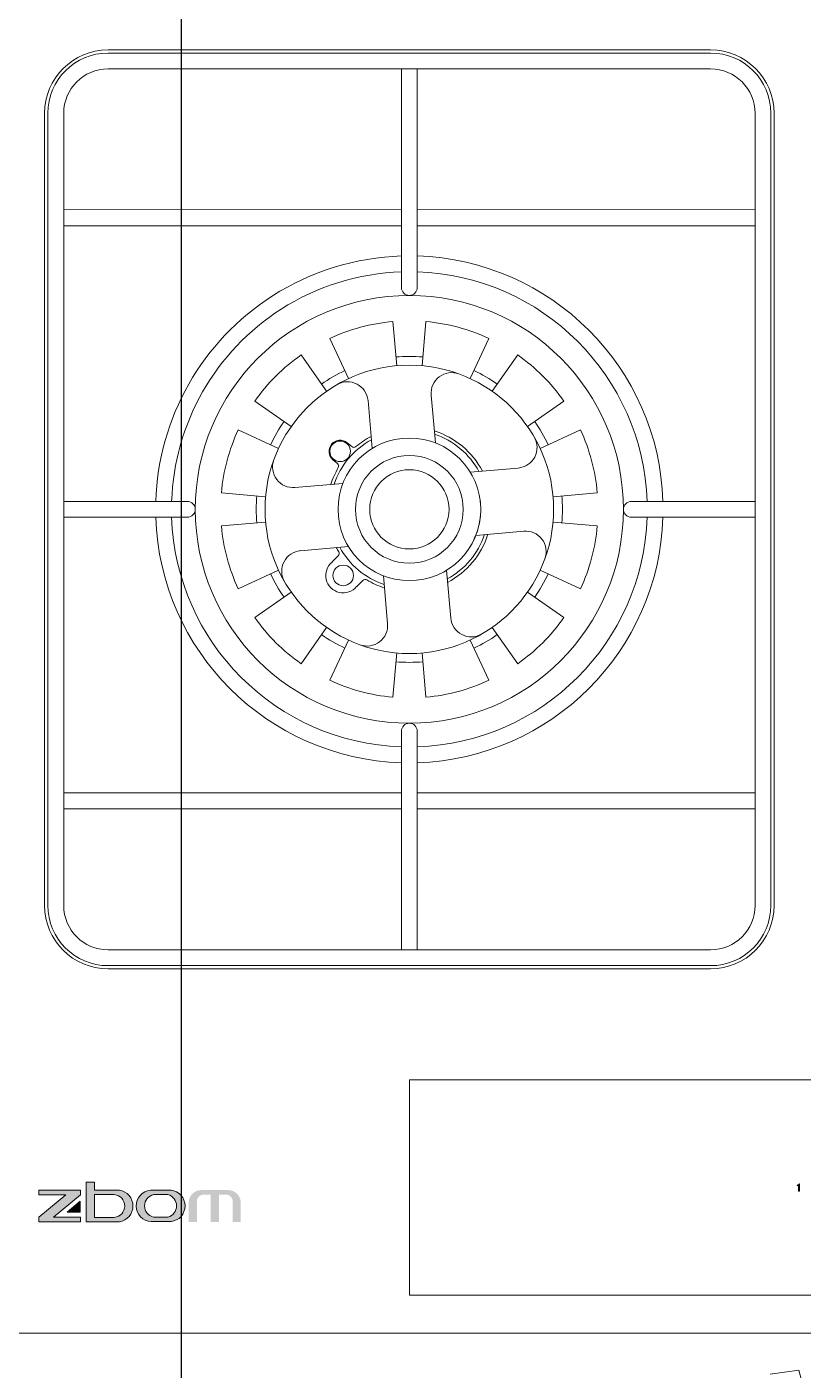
# Model space of a CAD drawing. Header units: millimetres. Extents: x 3104083 to 3173399, y -3165492 to -3044687.
# Drawn here: x 3115644.1 to 3115888.9, y -3113853.1 to -3113429.2 of the extents above; entities that cross this region are included whole.
import ezdxf

# ---------------------------------------------------------------- set-up
doc = ezdxf.new("R2010")
doc.units = ezdxf.units.MM
doc.header["$LTSCALE"] = 500
doc.header["$MEASUREMENT"] = 0
for name, color, linetype in [('ZB_厨柜', 7, 'CONTINUOUS'), ('zb厨柜', 7, 'CONTINUOUS'), ('柜体', 2, 'CONTINUOUS')]:
    doc.layers.add(name, color=color, linetype=linetype)
doc.layers.add('zb装饰', color=252, linetype='CONTINUOUS', lineweight=5)
doc.layers.add('电器', color=85, linetype='CONTINUOUS', lineweight=15)

# ---------------------------------------------------------------- blocks, each defined once
blk = doc.blocks.new('双灶具平面')
at = {"layer": '电器'}
h = blk.add_hatch(color=256, dxfattribs=at)
h.paths.add_polyline_path([(216309.24, -106361.21), (216301.39, -106361.21), (216301.39, -106358.65), (216298.76, -106358.65), (216298.76, -106371.2), (216309.24, -106371.2, 0.850277)])
h.paths.add_polyline_path([(216301.39, -106362.63), (216307.57, -106362.63, -0.922619), (216307.57, -106369.8), (216301.39, -106369.8)], flags=16)
for points in [[(216296.91, -106362.66), (216296.91, -106361.24), (216283.77, -106361.24), (216283.77, -106362.66), (216292.27, -106362.66), (216283.77, -106369.77), (216283.77, -106371.18), (216296.91, -106371.18), (216296.91, -106369.77), (216288.44, -106369.77)], [(216333.67, -106364.38, -0.313741), (216335.45, -106362.65), (216337.94, -106362.65), (216337.94, -106371.25), (216340.66, -106371.25), (216340.66, -106362.65), (216343.38, -106362.65, -0.240846), (216344.88, -106364.29), (216344.88, -106371.22), (216347.46, -106371.22), (216347.46, -106364.75, 0.377099), (216343.59, -106361.2), (216334.98, -106361.2, 0.37664), (216331.09, -106364.64), (216331.09, -106371.22), (216333.67, -106371.23)]]:
    blk.add_hatch(color=256, dxfattribs=at).paths.add_polyline_path(points)
blk.add_hatch(color=256, dxfattribs=at).paths.add_polyline_path([(216296.88, -106364.67), (216292.74, -106368.18), (216296.88, -106368.18)], flags=17)
h = blk.add_hatch(color=256, dxfattribs=at)
h.paths.add_polyline_path([(216325.5, -106361.23), (216319, -106361.23, 0.93167), (216319.19, -106371.14), (216325.5, -106371.14, 0.890248)])
h.paths.add_polyline_path([(216320.05, -106362.63), (216324.49, -106362.63, -0.767482), (216324.49, -106369.72), (216320.01, -106369.72, -0.819914)], flags=16)
for p, q in [((216495.64, -106001.37), (216305.64, -106001.37)), ((216305.64, -106002.37), (216495.64, -106002.37)), ((216305.64, -106007.37), (216495.64, -106007.37)), ((216398.14, -106076.37), (216398.14, -106007.37)), ((216403.14, -106076.37), (216403.14, -106007.37)), ((216285.64, -106271.37), (216285.64, -106021.37)), ((216286.64, -106146.37), (216286.64, -106021.37)), ((216291.64, -106146.37), (216291.64, -106021.37)), ((216509.64, -106146.37), (216509.64, -106021.37)), ((216514.64, -106146.37), (216514.64, -106021.37)), ((216515.64, -106271.37), (216515.64, -106021.37)), ((216398.14, -106051.76), (216291.64, -106051.87)), ((216509.64, -106051.87), (216403.14, -106051.76)), ((216398.14, -106056.87), (216291.64, -106056.87)), ((216509.64, -106056.87), (216403.14, -106056.87)), ((216396.64, -106101.04), (216395.41, -106087.1)), ((216404.64, -106101.04), (216405.87, -106087.1)), ((216381.45, -106105.11), (216375.54, -106092.42)), ((216419.84, -106105.11), (216425.75, -106092.42)), ((216374.52, -106109.11), (216366.48, -106097.65)), ((216426.77, -106109.11), (216434.81, -106097.65)), ((216407.53, -106110.29), (216408.85, -106125.42)), ((216408.85, -106125.42), (216407.53, -106110.29)), ((216363.39, -106120.24), (216351.93, -106112.2)), ((216387.6, -106112.03), (216388.92, -106127.16)), ((216388.92, -106127.16), (216387.6, -106112.03)), ((216437.9, -106120.24), (216449.36, -106112.2)), ((216359.39, -106127.17), (216346.7, -106121.26)), ((216441.9, -106127.17), (216454.59, -106121.26)), ((216381.06, -106125.37), (216382.5, -106126.57)), ((216376.56, -106130.73), (216378, -106131.93)), ((216419.85, -106134.65), (216434.98, -106133.33)), ((216379.69, -106138.16), (216364.57, -106139.48)), ((216364.57, -106139.48), (216379.69, -106138.16)), ((216330.64, -106143.87), (216291.64, -106143.87)), ((216355.32, -106142.37), (216341.37, -106141.14)), ((216445.97, -106142.37), (216459.91, -106141.14)), ((216470.64, -106143.87), (216509.64, -106143.87)), ((216286.64, -106146.37), (216286.64, -106271.37)), ((216291.64, -106146.37), (216291.64, -106271.37)), ((216330.64, -106148.87), (216291.64, -106148.87)), ((216470.64, -106148.87), (216509.64, -106148.87)), ((216509.64, -106146.37), (216509.64, -106271.37)), ((216514.64, -106146.37), (216514.64, -106271.37)), ((216355.32, -106150.37), (216341.37, -106151.6)), ((216445.97, -106150.37), (216459.91, -106151.6)), ((216421.59, -106154.57), (216436.72, -106153.25)), ((216381.44, -106158.08), (216366.31, -106159.41)), ((216366.31, -106159.41), (216381.44, -106158.08)), ((216378.22, -106161.01), (216376.26, -106162.97)), ((216359.39, -106165.56), (216346.7, -106171.47)), ((216413.69, -106180.7), (216412.36, -106165.57)), ((216441.9, -106165.56), (216454.59, -106171.47)), ((216386, -106168.79), (216384.04, -106170.75)), ((216392.44, -106167.32), (216393.76, -106182.44)), ((216393.76, -106182.44), (216392.44, -106167.32)), ((216363.39, -106172.49), (216351.93, -106180.53)), ((216437.9, -106172.49), (216449.36, -106180.53)), ((216374.52, -106183.62), (216366.48, -106195.08)), ((216426.77, -106183.62), (216434.81, -106195.08)), ((216381.45, -106187.62), (216375.54, -106200.31)), ((216419.84, -106187.62), (216425.75, -106200.31)), ((216396.64, -106191.69), (216395.41, -106205.64)), ((216404.64, -106191.69), (216405.87, -106205.64)), ((216398.14, -106216.37), (216398.14, -106285.37)), ((216403.14, -106216.37), (216403.14, -106285.37)), ((216398.14, -106235.87), (216291.64, -106235.87)), ((216509.64, -106235.87), (216403.14, -106235.87)), ((216398.14, -106240.87), (216291.64, -106240.87)), ((216509.64, -106240.87), (216403.14, -106240.87)), ((216305.64, -106285.37), (216495.64, -106285.37)), ((216305.64, -106290.37), (216495.64, -106290.37)), ((216495.64, -106291.37), (216305.64, -106291.37)), ((216860.64, -106326.37), (216400.64, -106326.37)), ((216400.64, -106326.37), (216400.64, -106394.37)), ((216860.64, -106394.37), (216400.64, -106394.37)), ((217004.64, -106406.37), (216256.64, -106406.37))]:
    blk.add_line(p, q, dxfattribs=at)
for points in [[(216298.76, -106358.65), (216301.39, -106358.65), (216301.39, -106361.21), (216309.24, -106361.21, -0.850277), (216309.24, -106371.2), (216298.76, -106371.2), (216298.76, -106358.65)], [(216301.39, -106362.63), (216307.57, -106362.63, -0.922619), (216307.57, -106369.8), (216301.39, -106369.8), (216301.39, -106362.63)], [(216319, -106361.23), (216325.5, -106361.23, -0.890248), (216325.5, -106371.14), (216319.19, -106371.14, -0.93167), (216319, -106361.23)], [(216320.05, -106362.63), (216324.49, -106362.63, -0.767482), (216324.49, -106369.72), (216320.01, -106369.72, -0.819914), (216320.05, -106362.63, 0.006271)]]:
    blk.add_lwpolyline(points, format="xyb", dxfattribs=at)
for points in [[(216283.77, -106361.24), (216296.91, -106361.24), (216296.91, -106362.66), (216288.44, -106369.77), (216296.91, -106369.77), (216296.91, -106371.18), (216283.77, -106371.18), (216283.77, -106369.77), (216292.27, -106362.66), (216283.77, -106362.66), (216283.77, -106361.24)], [(216296.88, -106364.67), (216296.88, -106368.18), (216292.74, -106368.18), (216296.88, -106364.67)]]:
    blk.add_lwpolyline(points, dxfattribs=at)
for centre, radius in [((216400.64, -106146.37), 45.5), ((216378.81, -106128.05), 3.25), ((216400.64, -106146.37), 22.5), ((216400.64, -106146.37), 17), ((216400.64, -106146.37), 17), ((216400.64, -106146.37), 12.5), ((216379.78, -106167.23), 3.25)]:
    blk.add_circle(centre, radius, dxfattribs=at)
for centre, radius, start, end in [((216305.64, -106021.37), 20, 90, 180), ((216305.64, -106021.37), 19, 90, 180), ((216495.64, -106021.37), 20, 0, 90), ((216495.64, -106021.37), 19, 0, 90), ((216305.64, -106021.37), 14, 90, 180), ((216495.64, -106021.37), 14, 0, 90), ((216400.64, -106146.37), 80, 91.7908, 122.615), ((216400.64, -106146.37), 80, 1.7908, 88.2092), ((216400.64, -106146.37), 75, 91.9102, 122.615), ((216400.64, -106146.37), 75, 1.9102, 88.0898), ((216400.64, -106076.37), 2.5, 180, 0), ((216400.64, -106146.37), 80, 122.6328, 178.2092), ((216400.64, -106146.37), 67.5, 90, 180), ((216400.64, -106146.37), 67.5, 0, 90), ((216400.64, -106146.37), 75, 122.6328, 178.0898), ((216400.64, -106146.37), 59.5, 95.0435, 114.9565), ((216400.64, -106146.37), 59.5, 65.0435, 84.9565), ((216400.64, -106146.37), 59.5, 125.0435, 144.9565), ((216400.64, -106146.37), 48.28, 84.9565, 95.0435), ((216400.64, -106146.37), 59.5, 35.0435, 54.9565), ((216400.64, -106146.37), 48.28, 114.9565, 125.0435), ((216381.13, -106112.6), 6.5, 5, 120.029), ((216414, -106109.72), 6.5, 69.971, 185), ((216400.64, -106146.37), 48.28, 54.9565, 65.0435), ((216400.64, -106146.37), 48.28, 144.9565, 155.0435), ((216400.64, -106146.37), 48.28, 24.9565, 35.0435), ((216400.64, -106146.37), 59.5, 155.0435, 174.9565), ((216400.64, -106146.37), 26, 117.6199, 130.4059), ((216400.64, -106146.37), 26, 27.6179, 72.3801), ((216400.64, -106146.37), 25, 28.5762, 71.4218), ((216400.64, -106146.37), 59.5, 5.0435, 24.9565), ((216378.81, -106128.05), 3.5, 50, 230), ((216400.64, -106146.37), 25, 118.5782, 161.4199), ((216383.14, -106125.81), 1, 230, 310.4059), ((216434.41, -106126.85), 6.5, 275, 30.029), ((216364, -106133.01), 6.5, 159.971, 275), ((216377.36, -106132.7), 1, 329.5941, 50), ((216400.64, -106146.37), 26, 149.5941, 162.3801), ((216330.64, -106146.37), 2.5, 270, 90), ((216400.64, -106146.37), 48.28, 174.9565, 185.0435), ((216400.64, -106146.37), 22.5, 323.2924, 6.7143), ((216400.64, -106146.37), 48.28, 354.9565, 5.0435), ((216470.64, -106146.37), 2.5, 90, 270), ((216400.64, -106146.37), 80, 181.7908, 268.2092), ((216400.64, -106146.37), 75, 181.9102, 268.0898), ((216400.64, -106146.37), 67.5, 180, 270), ((216400.64, -106146.37), 67.5, 270, 0), ((216400.64, -106146.37), 80, 271.7908, 358.2092), ((216400.64, -106146.37), 75, 271.9102, 358.0898), ((216400.64, -106146.37), 59.5, 185.0435, 204.9565), ((216437.28, -106159.72), 6.5, 339.969, 94.998), ((216400.64, -106146.37), 59.5, 335.0435, 354.9565), ((216400.64, -106146.37), 25, 298.5782, 341.4199), ((216400.64, -106146.37), 26, 297.6199, 342.3782), ((216366.88, -106165.88), 6.5, 95, 210.029), ((216400.64, -106146.37), 26, 207.6179, 211.0697), ((216377.52, -106160.3), 1, 315, 31.0697), ((216400.64, -106146.37), 25, 208.5762, 251.4218), ((216379.78, -106167.23), 5.5, 129.6511, 320.3489), ((216400.64, -106146.37), 48.28, 204.9565, 215.0435), ((216386.71, -106169.49), 1, 58.9303, 135), ((216400.64, -106146.37), 26, 238.9303, 252.3801), ((216400.64, -106146.37), 48.28, 324.9565, 335.0435), ((216400.64, -106146.37), 59.5, 215.0435, 234.9565), ((216387.29, -106183.01), 6.5, 249.971, 5), ((216420.16, -106180.13), 6.5, 185, 300.029), ((216400.64, -106146.37), 59.5, 305.0435, 324.9565), ((216400.64, -106146.37), 48.29, 234.9565, 245.0435), ((216400.64, -106146.37), 48.28, 294.9565, 305.0435), ((216400.64, -106146.37), 48.28, 264.9565, 275.0435), ((216400.64, -106146.37), 59.5, 245.0435, 264.9565), ((216400.64, -106146.37), 59.5, 275.0435, 294.9565), ((216400.64, -106216.37), 2.5, 0, 180), ((216305.64, -106271.37), 20, 180, 270), ((216305.64, -106271.37), 19, 180, 270), ((216305.64, -106271.37), 14, 180, 270), ((216495.64, -106271.37), 20, 270, 0), ((216495.64, -106271.37), 14, 270, 0), ((216495.64, -106271.37), 19, 270, 0)]:
    blk.add_arc(centre, radius, start, end, dxfattribs=at)
for points in [[(216522.97, -106359.6), (216523.13, -106359.6), (216523.26, -106359.57), (216523.35, -106359.51)], [(216522.97, -106359.76), (216522.97, -106359.76), (216522.97, -106359.6), (216522.97, -106359.6)], [(216523.37, -106359.76), (216523.37, -106359.76), (216522.97, -106359.76), (216522.97, -106359.76)], [(216523.35, -106359.51), (216523.44, -106359.44), (216523.49, -106359.35), (216523.52, -106359.22)], [(216523.37, -106361.56), (216523.37, -106361.56), (216523.37, -106359.76), (216523.37, -106359.76)], [(216523.52, -106359.22), (216523.52, -106359.22), (216523.68, -106359.22), (216523.68, -106359.22)], [(216523.68, -106359.22), (216523.68, -106359.22), (216523.68, -106361.56), (216523.68, -106361.56)], [(216523.68, -106361.56), (216523.68, -106361.56), (216523.37, -106361.56), (216523.37, -106361.56)]]:
    blk.add_open_spline(points, degree=3, dxfattribs=at)
blk = doc.blocks.new('A$C42FC2733')
at = {"layer": 'zb装饰', "color": 252, "linetype": 'ByBlock'}
for p, q in [((438.88, 330.5), (437.58, 339.61)), ((433.67, 329.2), (438.88, 330.5))]:
    blk.add_line(p, q, dxfattribs=at)

msp = doc.modelspace()

# ---------------------------------------------------------------- linework, layer by layer
at = {"layer": '柜体', "ltscale": 0.15}
msp.add_line((3115692.808, -3113327.51), (3115692.808, -3113907.51), dxfattribs=at)

# ---------------------------------------------------------------- block references
at = {"layer": 'ZB_厨柜', "color": 253}
msp.add_blockref('双灶具平面', (2899364.112, -3007435.117), dxfattribs=at)
at = {"layer": 'zb厨柜', "rotation": 89.99999999999999}
msp.add_blockref('A$C42FC2733', (3116218.106, -3114291.971), dxfattribs=at)

doc.saveas('drawing.dxf')
